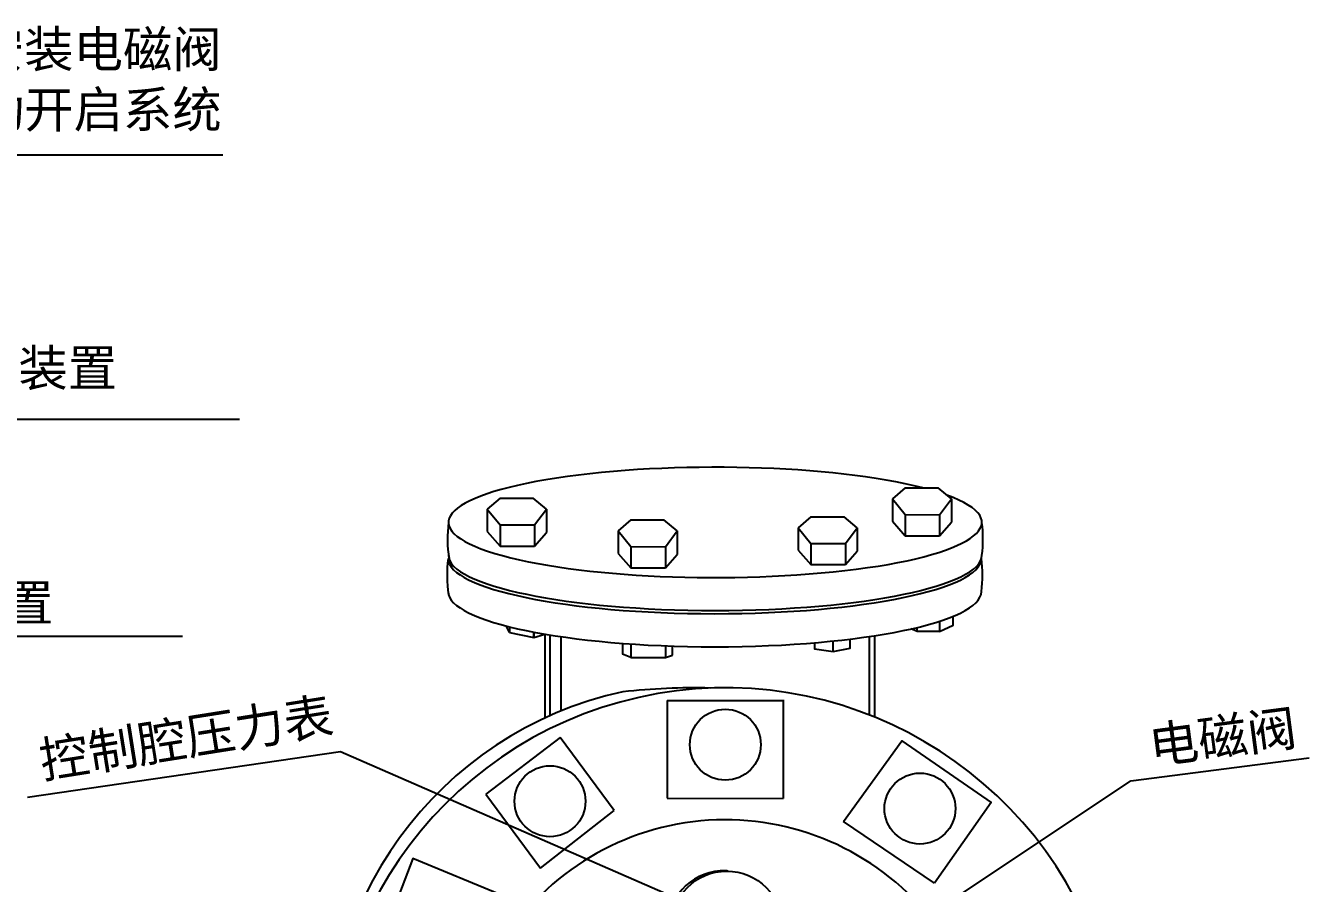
# Model space of a CAD drawing. Header units: millimetres. Extents: x 270980 to 377517, y 122245 to 152875.
# Drawn here: x 298111 to 312300, y 140959 to 150438 of the extents above; entities that cross this region are included whole.
import ezdxf

# ---------------------------------------------------------------- set-up
doc = ezdxf.new("R2010")
doc.units = ezdxf.units.MM
doc.styles.get("Standard").update_dxf_attribs({"font": 'arial.ttf'})

msp = doc.modelspace()

# ---------------------------------------------------------------- linework, layer by layer
at = {"color": 3}
for p, q in [((296027, 149012), (300290, 149012)), ((296306, 146087), (300474, 146087)), ((294318, 143691), (299846, 143691)), ((301592, 142411), (298130, 141906)), ((305298, 140795), (301592, 142411)), ((310326, 142093), (312300, 142344)), ((308277, 140724), (310326, 142093))]:
    msp.add_line(p, q, dxfattribs=at)
for p, q in [((307832, 145330), (307691, 145208)), ((307832, 145330), (308198, 145330)), ((308345, 145208), (308198, 145330)), ((303355, 145217), (303214, 145095)), ((303355, 145217), (303721, 145217)), ((303868, 145095), (303721, 145217)), ((307691, 145208), (307691, 144960)), ((307691, 145208), (307832, 145034)), ((308213, 145033), (308345, 145208)), ((308345, 145208), (308345, 144949)), ((303214, 145095), (303214, 144847)), ((303214, 145095), (303355, 144921)), ((303736, 144920), (303868, 145095)), ((303868, 145095), (303868, 144835)), ((306791, 145011), (306650, 144889)), ((306791, 145011), (307157, 145011)), ((307304, 144889), (307157, 145011)), ((307832, 145034), (308213, 145033)), ((307832, 145034), (307832, 144800)), ((308213, 145033), (308213, 144800)), ((303355, 144921), (303736, 144920)), ((303355, 144921), (303355, 144687)), ((303736, 144920), (303736, 144687)), ((304801, 144976), (304660, 144854)), ((304801, 144976), (305167, 144976)), ((305314, 144854), (305167, 144976)), ((306650, 144889), (306650, 144641)), ((306650, 144889), (306791, 144715)), ((307172, 144714), (307304, 144889)), ((307304, 144889), (307304, 144630)), ((307691, 144960), (307832, 144800)), ((308213, 144800), (308345, 144949)), ((303214, 144847), (303355, 144687)), ((303736, 144687), (303868, 144835)), ((304660, 144854), (304660, 144605)), ((304660, 144854), (304801, 144680)), ((305182, 144679), (305314, 144854)), ((305314, 144854), (305314, 144594)), ((307832, 144800), (308213, 144800)), ((303355, 144687), (303736, 144687)), ((304660, 144605), (304801, 144446)), ((304801, 144680), (305182, 144679)), ((304801, 144680), (304801, 144446)), ((305182, 144679), (305182, 144446)), ((305182, 144446), (305314, 144594)), ((306650, 144641), (306791, 144481)), ((306791, 144715), (307172, 144714)), ((306791, 144715), (306791, 144481)), ((307172, 144714), (307172, 144481)), ((307172, 144481), (307304, 144630)), ((304801, 144446), (305182, 144446)), ((306791, 144481), (307172, 144481)), ((303458, 143730), (303424, 143803)), ((303458, 143795), (303458, 143730)), ((303728, 143676), (303728, 143736)), ((303728, 143736), (303728, 143676)), ((307964, 143743), (307895, 143770)), ((303458, 143730), (303728, 143676)), ((303728, 143676), (303851, 143714)), ((303851, 143714), (303851, 142785)), ((303904, 143705), (303904, 142809)), ((304027, 143686), (304027, 142862)), ((304801, 143605), (304801, 143454)), ((307037, 143522), (307037, 143637)), ((307435, 143687), (307435, 142820)), ((307498, 142795), (307498, 143696)), ((304801, 143454), (304710, 143492)), ((304801, 143454), (305182, 143456)), ((305182, 143585), (305182, 143456)), ((305182, 143456), (305261, 143482)), ((305202, 142980), (305202, 141900)), ((305202, 142980), (306485, 142980)), ((306485, 142985), (306485, 141895)), ((304019, 142570), (303197, 141945)), ((304615, 141762), (304019, 142570)), ((303197, 141945), (303802, 141125)), ((305202, 141900), (306485, 141895)), ((303802, 141125), (304615, 141762))]:
    msp.add_line(p, q)
for points in [[(308213, 143856), (308213, 143743), (308365, 143811), (308365, 143911)], [(308213, 143743), (307964, 143743), (307964, 143786)], [(304710, 143611), (304710, 143492)], [(306832, 143618), (306832, 143551), (307037, 143522), (307225, 143557), (307225, 143658)], [(305261, 143482), (305261, 143482), (305261, 143582)], [(307150, 141643), (307797, 142533), (308783, 141851), (308158, 140959)], [(308158, 140959), (307150, 141643)], [(303032, 139940), (303389, 140821), (302390, 141232), (301959, 140103)]]:
    msp.add_lwpolyline(points)
for centre, radius in [((305845, 142491), 392), ((303907, 141866), 392), ((307996, 141785), 392), ((305861, 140479), 615)]:
    msp.add_circle(centre, radius)
for centre, radius, start, end in [((304188, 144766), 1414, 172.5962, 188.8783), ((307267, 144766), 1426, 352.6558, 7.3442), ((304183, 144366), 1414, 172.5962, 188.8783), ((307262, 144366), 1426, 352.6558, 7.3442), ((305596, 139029), 4142, 102.3037, 185.7223), ((305845, 138748), 4372, 16.8394, 188.44), ((305501, 136040), 7079, 88.5596, 96.3926), ((305845, 138748), 2913, 42.8433, 151.336), ((305828, 140482), 615, 87.9573, 267.4455), ((305849, 141022), 74.6, 72.6991, 89.7169)]:
    msp.add_arc(centre, radius, start, end)
for centre, start_param, end_param in [((305733, 144948), 0.67761, 6.800677), ((305733, 144584), 3.141593, 6.283185), ((305728, 144548), 3.141593, 6.282737), ((305728, 144183), 3.141593, 6.283185)]:
    msp.add_ellipse(centre, major_axis=(2947, 0), ratio=0.20678, start_param=start_param, end_param=end_param)

# ---------------------------------------------------------------- texts
at = {"char_height": 400, "attachment_point": 1}
for s, width, gutter_width, heights, insert in [('{\\fSimSun|b0|i0|c134|p2;控制腔安装电磁阀用于自动开启系统}', 4726.63, 8.4, [0], (295913, 150378)), ('{\\fSimSun|b0|i0|c134|p2;防复位装置}', 4235.29, 12.5, [0], (296395, 146855)), ('{\\fSimSun|b0|i0|c134|p2;压力平衡装置}', 6966.87, 12.5, [2.61], (295144, 144259))]:
    msp.add_mtext_dynamic_manual_height_columns(s, width=width, gutter_width=gutter_width, heights=heights, dxfattribs=dict(at, insert=insert))
for s, width, insert, rotation in [('{\\fSimSun|b0|i0|c134|p2;控制腔压力表}', 3623.51, (298237, 142510), 9.017), ('{\\fSimSun|b0|i0|c134|p2;电磁阀}', 1743.29, (310504, 142672), 7.4555)]:
    msp.add_mtext_dynamic_manual_height_columns(s, width=width, gutter_width=12.5, heights=[0], dxfattribs=dict(at, insert=insert, rotation=rotation))

doc.saveas('drawing.dxf')
